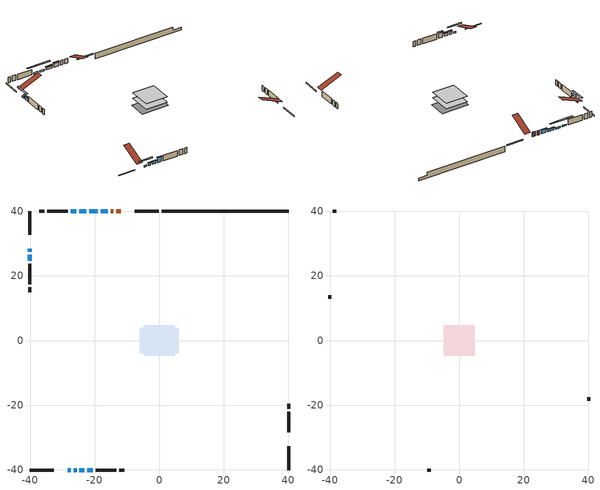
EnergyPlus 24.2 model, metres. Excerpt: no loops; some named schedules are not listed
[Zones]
conditioned space
 floor adiabatic (AdiabaticFloorConstruction): -4.77,-4.77 -4.77,4.77 4.77,4.77 4.77,-4.77 z0.85
 floor foundation (Slab1 construction): -5.97,-3.89 -5.97,3.89 5.97,3.89 5.97,-3.89 z-1.51
 wall outside (RimJoist1 construction): -0.22,40.12 -7.61,40.12 / -40.12,-40.12 -32.73,-40.12 / -40.12,40.12 -40.12,32.73 / 40.12,-40.12 40.12,-32.73 z0.85:1.15
 wall outside (AdiabaticWallConstruction 1): -11.94,40.12 -13.35,40.12 / -14.27,40.12 -15.03,40.12 z0.85:2.88
 wall outside (AdiabaticWallConstruction): -15.96,40.12 -18.15,40.12 / -40.12,26.55 -40.12,24.67 z0.85:2.53; -40.12,28.4 -40.12,27.48 / -28.4,-40.12 -27.48,-40.12 / -22.55,40.12 -24.73,40.12 / -25.66,40.12 -27.49,40.12 z0.85:1.51; -19.07,40.12 -21.62,40.12 z0.85:1.87; -26.56,-40.12 -25.64,-40.12 / -24.71,-40.12 -23.19,-40.12 z0.85:2.02; -22.26,-40.12 -20.58,-40.12 z0.85:3.04
 wall outside (Wall1 construction): -28.42,40.12 -34.74,40.12 / -19.65,-40.12 -13.33,-40.12 / -40.12,23.74 -40.12,17.43 / 40.12,-28.4 40.12,-22.08 z0.85:3.29
 wall outside (Wall2 construction): -35.67,40.12 -37.19,40.12 / -12.41,-40.12 -10.88,-40.12 / -40.12,16.5 -40.12,14.97 / 40.12,-21.15 40.12,-19.62 z0.85:3.29
 wall foundation (FoundationWall1 construction): 0.71,40.12,-1.51 0.71,40.12,0.85 36.18,40.12,0.85 36.18,40.12,-0.52 40.12,40.12,-0.52 40.12,40.12,-1.51
 window (WindowConstruction): -15.96,40.12 -18.15,40.12 z0.85:2.53
 window (WindowConstruction 8): -40.12,28.4 -40.12,27.48 z0.85:1.51
 window (WindowConstruction 9): -28.4,-40.12 -27.48,-40.12 z0.85:1.51
 window (WindowConstruction 1): -19.07,40.12 -21.62,40.12 z0.85:1.86
 window (WindowConstruction 2): -40.12,26.55 -40.12,24.67 z0.85:2.53
 window (WindowConstruction 3): -26.55,-40.12 -25.64,-40.12 z0.85:2.02
 window (WindowConstruction 4): -24.71,-40.12 -23.19,-40.12 z0.85:2.02
 window (WindowConstruction 5): -22.26,-40.12 -20.58,-40.12 z0.85:3.04
 window (WindowConstruction 6): -22.55,40.12 -24.73,40.12 z0.85:1.51
 window (WindowConstruction 7): -25.66,40.12 -27.49,40.12 z0.85:1.51
 door (Door): -11.94,40.12 -13.34,40.12 z0.85:2.88
 door (Door 1): -14.27,40.12 -15.03,40.12 z0.85:2.88
 ceiling adiabatic (AdiabaticFloorConstruction): 4.77,-4.77 4.77,4.77 -4.77,4.77 -4.77,-4.77 z0.85
attic - vented
 floor to conditioned space (Floor1 construction Reversed): -4.76,-4.76 -4.76,4.76 4.76,4.76 4.76,-4.76 z3.29
 wall outside (Wall3 construction): -38.12,40.12 -39.2,40.12 / -9.95,-40.12 -8.88,-40.12 / -40.12,14.04 -40.12,12.97 / 40.12,-18.7 40.12,-17.62 z0.85:3.29
 roof outside (Roof1 construction): -11.01,40.12,3.29 -11.01,30.97,7.1 -8.54,30.97,7.1 -8.54,40.12,3.29; -29.33,-40.12,3.29 -29.33,-30.97,7.1 -31.81,-30.97,7.1 -31.81,-40.12,3.29; -40.12,29.33,3.29 -30.97,29.33,7.1 -30.97,31.81,7.1 -40.12,31.81,3.29; 40.12,-29.33,3.29 30.97,-29.33,7.1 30.97,-31.81,7.1 40.12,-31.81,3.29
shading: -18.44,40.12 -15.66,40.12 -15.66,40.65 -18.44,40.65 z2.83; -40.12,24.74 -40.12,31.14 -40.65,31.14 -40.65,24.74 z4.25; -24.74,-40.12 -31.14,-40.12 -31.14,-40.65 -24.74,-40.65 z4.25; -21.92,40.12 -18.78,40.12 -18.78,40.65 -21.92,40.65 z2.16; -40.12,24.37 -40.12,26.85 -40.65,26.85 -40.65,24.37 z2.83; -25.34,-40.12 -26.85,-40.12 -26.85,-40.65 -25.34,-40.65 z2.32; -22.89,-40.12 -25.01,-40.12 -25.01,-40.65 -22.89,-40.65 z2.32; -20.28,-40.12 -22.56,-40.12 -22.56,-40.65 -20.28,-40.65 z3.33; -27.47,40.12 -19.81,40.12 -19.81,40.65 -27.47,40.65 z4.25; -30.23,40.12 -22.92,40.12 -22.92,40.65 -30.23,40.65 z4.25
[Building]
Building 1: Terrain=Suburbs
[Site:Location]
Mont Joli AP_QC: Latitude {deg}=48.61; Longitude {deg}=-68.21; Time Zone {hr}=-5; Elevation {m}=52; Keep Site Location Information=Yes
[Site:GroundTemperature:Shallow]
-0.843868, -3.04892, -3.2255, -2.1791, 2.02165, 6.20283, 9.82768, 12.1239, 12.319, 10.4514, 6.91898, 2.86606
[Site:WaterMainsTemperature]
Calculation Method=Schedule; Temperature Schedule=mains temperature schedule
[Material] Roughness=Rough; Thermal Absorptance=0.9
Name | Thickness {m} | Conductivity {W/m-K} | Density {kg/m3} | Specific Heat {J/kg-K} | Solar Absorptance | Visible Absorptance
asphalt or fiberglass shingles | 0.00635 | 0.162714 | 1121.4 | 1465.45 | 0.4 | 0.4
ceiling loosefill ins | 0.169333 | 0.0480833 | 16.02 | 1046.75 | 0.7 | 0.7
ceiling stud and cavity | 0.1397 | 0.134015 | 65.682 | 1177.47 | 0.7 | 0.7
concrete 4.0 in. | 0.1016 | 1.803125 | 2242.8 | 837.4 | 0.7 | 0.7
concrete 8.0 in. | 0.2032 | 1.803125 | 2242.8 | 837.4 | 0.7 | 0.7
door material | 0.04445 | 0.0451087 | 512.64 | 1214.23 | 0.7 | 0.7
door material 1 | 0.04445 | 0.20624 | 512.64 | 1214.23 | 0.7 | 0.7
exterior vertical ins | 0.00280161 | 0.029427 | 32.04 | 1214.23 | 0.7 | 0.7
floor covering | 0.0127 | 0.0433444 | 54.468 | 1339.84 | 0.6 | 0.6
floor rigid ins; wall rigid ins | 0.512978 | 0.029427 | 32.04 | 1214.23 | 0.7 | 0.7
floor stud and cavity | 0.1397 | 1.75129 | 37.0049 | 1207.88 | 0.7 | 0.7
furniture material conditioned space 1 | 0.1524 | 0.115458 | 640.8 | 1214.23 | 0.6 | 0.6
gypsum board | 0.0127 | 0.160291 | 801 | 837.4 | 0.6 | 0.6
gypsum board 1 | 0.0127 | 0.160291 | 801 | 837.4 | 0.7 | 0.7
osb sheathing 0.5 in. | 0.0127 | 0.115458 | 512.64 | 1214.23 | 0.7 | 0.7
osb sheathing 0.75 in. | 0.01905 | 0.115458 | 512.64 | 1214.23 | 0.7 | 0.7
osb sheathing 2.0 in. | 0.0508 | 0.115458 | 512.64 | 1214.23 | 0.7 | 0.7
rim joist stud and cavity | 0.0508 | 0.0714852 | 125.044 | 1163.47 | 0.6 | 0.6
wall stud and cavity | 0.1397 | 0.0728542 | 139.0536 | 1170.24 | 0.7 | 0.7
wall stud and cavity 1 | 0.1397 | 0.0741479 | 139.0536 | 1170.24 | 0.7 | 0.7
wall stud and cavity 2 | 0.0889 | 6.1454 | 50.32683 | 1063.81 | 0.6 | 0.6
wall stud and cavity 3 | 0.0889 | 0.380278 | 52.3479 | 1209.89 | 0.7 | 0.7
wall stud and cavity 4 | 0.0889 | 0.391764 | 83.0341 | 1211.67 | 0.7 | 0.7
wood siding | 0.0254 | 0.102417 | 544.68 | 1172.36 | 0.4 | 0.4
wood siding 1 | 0.00254 | 0.102417 | 544.68 | 1172.36 | 0.4 | 0.4
wood siding 2; wood siding 3; wood siding 4 | 0.0254 | 0.102417 | 544.68 | 1172.36 | 0.7 | 0.7
[WindowMaterial:SimpleGlazingSystem]
Name | U-Factor {W/m2-K} | Solar Heat Gain Coefficient
WindowMaterial | 1.75961 | 0.43
WindowMaterial 1 | 1.95834 | 0.39
WindowMaterial 2 | 1.78062 | 0.43
WindowMaterial 3 | 2.0049 | 0.38
WindowMaterial 4 | 1.88907 | 0.41
WindowMaterial 5 | 1.97367 | 0.39
WindowMaterial 6 | 2.03216 | 0.38
WindowMaterial 7 | 2.166157 | 0.34
WindowMaterial 8 | 3.03546 | 0.47
[Construction]
AdiabaticFloorConstruction: floor stud and cavity, floor rigid ins, osb sheathing 0.75 in., floor covering
AdiabaticWallConstruction: wood siding 3, wall rigid ins, wall stud and cavity 3, gypsum board
AdiabaticWallConstruction 1: wood siding 4, wall rigid ins, wall stud and cavity 3, gypsum board
Door: door material
Door 1: door material 1
Floor1 construction Reversed: gypsum board, ceiling stud and cavity, ceiling loosefill ins
FoundationWall1 construction: concrete 8.0 in., gypsum board 1
furniture construction conditioned space 1: furniture material conditioned space 1
PartitionWallConstruction: gypsum board, wall stud and cavity 4, gypsum board
RimJoist1 construction: wood siding 2, osb sheathing 2.0 in., rim joist stud and cavity
Roof1 construction: asphalt or fiberglass shingles
Slab1 construction: concrete 4.0 in.
Wall1 construction: wood siding, osb sheathing 0.5 in., wall stud and cavity, gypsum board
Wall2 construction: wood siding, osb sheathing 0.5 in., wall stud and cavity 1, gypsum board
Wall3 construction: wood siding 1, wall stud and cavity 2
WindowConstruction: WindowMaterial
WindowConstruction 1: WindowMaterial 1
WindowConstruction 2: WindowMaterial 2
WindowConstruction 3: WindowMaterial 3
WindowConstruction 4: WindowMaterial 4
WindowConstruction 5: WindowMaterial 5
WindowConstruction 6: WindowMaterial 6
WindowConstruction 7; WindowConstruction 8: WindowMaterial 7
WindowConstruction 9: WindowMaterial 8
[Zone] Multiplier=1; Part of Total Floor Area=Yes
Name | Volume {m3}
attic - vented | 55.4356
conditioned space | 464
[Space]
Name | Zone | Volume {m3}
attic - vented 1 | attic - vented | 55.4356
conditioned space 1 | conditioned space | 464
[ZoneInfiltration:EffectiveLeakageArea]
infil attic - vented 1: Zone or Space=attic - vented 1; Schedule=Always On Discrete; Effective Air Leakage Area {cm2}=3157.22; Stack Coefficient=0.00043478; Wind Coefficient=1.40882e-05
[ZoneMixing]
whole house fan mix: Zone or Space=attic - vented; Schedule=Always On Continuous; Design Flow Rate Calculation Method=Flow/Zone; Design Flow Rate {m3/s}=0; Source Zone or Space=conditioned space
[SurfaceProperty:ExposedFoundationPerimeter]
Slab1: Exposed Perimeter Calculation Method=TotalExposedPerimeter; Total Exposed Perimeter {m}=39.412
[InternalMass] Zone or ZoneList=conditioned space; Space or SpaceList=conditioned space 1
Name | Construction | Surface Area {m2}
furniture mass conditioned space 1 | furniture construction conditioned space 1 | 73.4399
partition wall mass | PartitionWallConstruction | 183.6
[Lights]
interior lighting: Zone or ZoneList or Space or SpaceList=conditioned space 1; Schedule=interior lighting schedule; Design Level Calculation Method=LightingLevel; Lighting Level {W}=343.2; Return Air Fraction=0; Fraction Radiant=0.6; Fraction Visible=0.2; Fraction Replaceable=1
[People]
occupants: Zone or ZoneList or Space or SpaceList=conditioned space 1; Number of People Schedule=occupants schedule; Number of People Calculation Method=People; Number of People=3; Fraction Radiant=0.314171; Sensible Heat Fraction=0.56303; Activity Level Schedule=occupants activity schedule; Carbon Dioxide Generation Rate {m3/s-W}=0; Enable ASHRAE 55 Comfort Warnings=No; Mean Radiant Temperature Calculation Type=EnclosureAveraged
[ElectricEquipment] Zone or ZoneList or Space or SpaceList=conditioned space 1; Design Level Calculation Method=EquipmentLevel
Name | Schedule | Design Level {W} | Fraction Latent | Fraction Radiant | Fraction Lost
clothes dryer | clothes dryer schedule | 140.772 | 0.015 | 0.081 | 0.85
clothes washer | clothes washer schedule | 32.1985 | 0.03 | 0.162 | 0.7
cooking range | cooking range schedule | 215.147 | 0.08 | 0.432 | 0.2
dishwasher | dishwasher schedule | 66.8632 | 0.3 | 0.18 | 0.4
fridge | fridge schedule | 72.9452 | 0 | 0.6 | 0
mech vent house fan | mech vent house fan schedule | 0.95 | 0 | 0 | 1
mech vent house fan cfis | mech vent house fan cfis schedule | 0 | 0 | 0 | 0
misc plug loads | misc plug loads schedule | 494.7 | 0.045 | 0.513 | 0.1
whole house fan | Always On Discrete | 0 | 0 | 0 | 1
[OtherEquipment] Zone or ZoneList or Space or SpaceList=conditioned space 1; Design Level Calculation Method=EquipmentLevel
Name | Fuel Type | Schedule | Design Level {W} | Fraction Latent | Fraction Radiant | Fraction Lost
clothes dryer 1 | Electricity | clothes dryer schedule | 0 | 0.015 | 0.081 | 0.85
cooking range 1 | Electricity | cooking range schedule | 0 | 0.08 | 0.432 | 0.2
general water use latent | None | general water use schedule | 62.594 | 1 | 0 | 0
general water use sensible | None | general water use schedule | -61.6891 | 0 | 0.6 | 0
mech vent house fan latent load | None | Always On Discrete | 0 | 1 | 0 | 0
mech vent house fan sensible load | None | Always On Discrete | 0 | 0 | 0 | 0
water heater energy adjustment1 | Electricity | Always On Discrete | 0.01 | 0 | 0 | 1
[ZoneInfiltration:DesignFlowRate] Zone or ZoneList or Space or SpaceList=conditioned space 1; Schedule=Always On Discrete; Design Flow Rate Calculation Method=Flow/Zone; Design Flow Rate {m3/s}=0
infil flow; natural vent flow; whole house fan flow
[ZoneControl:Thermostat]
conditioned space Thermostat: Zone or ZoneList=conditioned space; Control Type Schedule=conditioned space Thermostat Schedule; Control 1=conditioned space temperature setpoint; Temperature Difference Between Cutout And Setpoint {deltaC}=0
[ZoneHVAC:Baseboard:Convective:Electric]
electric baseboard: Availability Schedule=Always On Discrete; Heating Design Capacity {W}=11847.4; Efficiency=1
[AirLoopHVAC:UnitarySystem]
unit heater unitary system: Control Type=Load; Controlling Zone or Thermostat Location=conditioned space; Dehumidification Control Type=None; Availability Schedule=Always On Discrete; Supply Fan=unit heater supply fan; Fan Placement=BlowThrough; Supply Air Fan Operating Mode Schedule=unit heater auto fan schedule; Heating Coil=unit heater htg coil; DX Heating Coil Sizing Ratio=1; Use DOAS DX Cooling Coil=No; Minimum Supply Air Temperature {C}=2; Latent Load Control=SensibleOnlyLoadControl; Cooling Supply Air Flow Rate Method=None; Heating Supply Air Flow Rate Method=SupplyAirFlowRate; Heating Supply Air Flow Rate {m3/s}=0.00141584; No Load Supply Air Flow Rate Method=SupplyAirFlowRate; No Load Supply Air Flow Rate {m3/s}=0; No Load Supply Air Flow Rate Control Set To Low Speed=Yes; Maximum Supply Air Temperature {C}=48.8889; Maximum Outdoor Dry-Bulb Temperature for Supplemental Heater Operation {C}=21; Ancillary On-Cycle Electric Power {W}=0; Ancillary Off-Cycle Electric Power {W}=0
[Fan:SystemModel]
unit heater supply fan: Availability Schedule=Always On Discrete; Design Maximum Air Flow Rate {m3/s}=0.00141584; Speed Control Method=Discrete; Electric Power Minimum Flow Rate Fraction=0.2; Design Pressure Rise {Pa}=500; Motor Efficiency=1; Motor In Air Stream Fraction=1; Design Electric Power Consumption {W}=Autosize; Design Power Sizing Method=PowerPerFlow; Electric Power Per Unit Flow Rate {W/(m3/s)}=28251.7; Electric Power Per Unit Flow Rate Per Unit Pressure {W/((m3/s)-Pa)}=1.66667; Fan Total Efficiency=0.7; Motor Loss Radiative Fraction=0; Number of Speeds=1; Speed Flow Fraction 1=1; Speed Electric Power Fraction 1=1
[Coil:Heating:Fuel]
unit heater htg coil: Availability Schedule=Always On Discrete; Fuel Type=OtherFuel1; Burner Efficiency=0.3; Nominal Capacity {W}=0.293071; On Cycle Parasitic Electric Load {W}=0; Off Cycle Parasitic Fuel Load {W}=0
[Zone equipment]
conditioned space: electric baseboard, unit heater unitary system
[Foundation:Kiva]
Foundation Kiva 1: Initial Indoor Air Temperature {C}=18; Wall Height Above Grade {m}=0.849996; Wall Depth Below Slab {m}=0.2032; Custom Block Material Name 1=exterior vertical ins; Custom Block Depth 1 {m}=2.36001; Custom Block X Position 1 {m}=0.2159; Custom Block Z Position 1 {m}=0
[Foundation:Kiva:Settings]
Soil Conductivity {W/m-K}=0.849921; Soil Density {kg/m3}=1842.3; Soil Specific Heat {J/kg-K}=418.7; Ground Solar Absorptivity=0.9; Ground Thermal Absorptivity=0.9; Ground Surface Roughness {m}=0.03; Far-Field Width {m}=40; Deep-Ground Boundary Condition=ZeroFlux; Deep-Ground Depth {m}=40; Minimum Cell Dimension {m}=0.2; Maximum Cell Growth Coefficient=3; Simulation Timestep=Timestep
[Exterior:Lights]
exterior lighting: Schedule=exterior lighting schedule; Design Level {W}=75.6
[EnergyManagementSystem:GlobalVariable]
infil_program_Qfan
infil_program_Qinf
natural_vent_program_Qnv
natural_vent_program_Qwhf
[EnergyManagementSystem:Sensor]
Name | Output:Variable or Output:Meter Index Key | Output:Variable or Output:Meter
airflow_gain | infil flow | Infiltration Sensible Heat Gain Energy
airflow_gain_1 | natural vent flow | Infiltration Sensible Heat Gain Energy
airflow_gain_2 | whole house fan flow | Infiltration Sensible Heat Gain Energy
airflow_loss | infil flow | Infiltration Sensible Heat Loss Energy
airflow_loss_1 | natural vent flow | Infiltration Sensible Heat Loss Energy
airflow_loss_2 | whole house fan flow | Infiltration Sensible Heat Loss Energy
clg_load_cond |  | Cooling:EnergyTransfer:Zone:CONDITIONED SPACE
clg_sp_s; clg_sp_s_1 | cooling setpoint | Schedule Value
clothes_dryer_exhaust_0_sch_s | clothes dryer exhaust 0 schedule | Schedule Value
conditioned_space_clg_unmet_s | conditioned space | Zone Cooling Setpoint Not Met Time
conditioned_space_htg_unmet_s | conditioned space | Zone Heating Setpoint Not Met Time
cool_season | cooling season schedule | Schedule Value
fridge_tin_s | conditioned space | Zone Mean Air Temperature
htg_load_cond |  | Heating:EnergyTransfer:Zone:CONDITIONED SPACE
htg_sp_s; htg_sp_s_1 | heating setpoint | Schedule Value
ig_ee_conv | clothes dryer | Electric Equipment Convective Heating Energy
ig_ee_conv_2 | cooking range | Electric Equipment Convective Heating Energy
ig_ee_conv_4 | fridge | Electric Equipment Convective Heating Energy
ig_ee_conv_5 | misc plug loads | Electric Equipment Convective Heating Energy
ig_ee_conv_6 | whole house fan | Electric Equipment Convective Heating Energy
ig_ee_rad | clothes dryer | Electric Equipment Radiant Heating Energy
ig_ee_rad_2 | cooking range | Electric Equipment Radiant Heating Energy
ig_ee_rad_4 | fridge | Electric Equipment Radiant Heating Energy
ig_ee_rad_5 | misc plug loads | Electric Equipment Radiant Heating Energy
ig_ee_rad_6 | whole house fan | Electric Equipment Radiant Heating Energy
ig_lgt_conv | interior lighting | Lights Convective Heating Energy
ig_lgt_rad | interior lighting | Lights Radiant Heating Energy
ig_lgt_vis | interior lighting | Lights Visible Radiation Heating Energy
ig_oe_conv | clothes dryer 1 | Other Equipment Convective Heating Energy
ig_oe_conv_1 | cooking range 1 | Other Equipment Convective Heating Energy
ig_oe_conv_2 | general water use latent | Other Equipment Convective Heating Energy
ig_oe_conv_3 | general water use sensible | Other Equipment Convective Heating Energy
ig_oe_conv_4 | water heater energy adjustment1 | Other Equipment Convective Heating Energy
ig_oe_rad | clothes dryer 1 | Other Equipment Radiant Heating Energy
ig_oe_rad_1 | cooking range 1 | Other Equipment Radiant Heating Energy
ig_oe_rad_2 | general water use latent | Other Equipment Radiant Heating Energy
ig_oe_rad_3 | general water use sensible | Other Equipment Radiant Heating Energy
ig_oe_rad_4 | water heater energy adjustment1 | Other Equipment Radiant Heating Energy
ig_ppl_conv | occupants | People Convective Heating Energy
ig_ppl_rad | occupants | People Radiant Heating Energy
im_conv | furniture mass conditioned space 1 | Surface Inside Face Convection Heat Gain Energy
im_conv_1 | partition wall mass | Surface Inside Face Convection Heat Gain Energy
im_ig | furniture mass conditioned space 1 | Surface Inside Face Internal Gains Radiation Heat Gain Energy
im_ig_1 | partition wall mass | Surface Inside Face Internal Gains Radiation Heat Gain Energy
im_lgt | furniture mass conditioned space 1 | Surface Inside Face Lights Radiation Heat Gain Energy
im_lgt_1 | partition wall mass | Surface Inside Face Lights Radiation Heat Gain Energy
im_sol | furniture mass conditioned space 1 | Surface Inside Face Solar Radiation Heat Gain Energy
im_sol_1 | partition wall mass | Surface Inside Face Solar Radiation Heat Gain Energy
im_surf | furniture mass conditioned space 1 | Surface Inside Face Net Surface Thermal Radiation Heat Gain Energy
im_surf_1 | partition wall mass | Surface Inside Face Net Surface Thermal Radiation Heat Gain Energy
mv_conv | mech vent house fan | Electric Equipment Convective Heating Energy
mv_conv_1 | mech vent house fan cfis | Electric Equipment Convective Heating Energy
mv_conv_2 | mech vent house fan latent load | Other Equipment Convective Heating Energy
mv_conv_3 | mech vent house fan sensible load | Other Equipment Convective Heating Energy
mv_rad | mech vent house fan | Electric Equipment Radiant Heating Energy
mv_rad_1 | mech vent house fan cfis | Electric Equipment Radiant Heating Energy
mv_rad_2 | mech vent house fan latent load | Other Equipment Radiant Heating Energy
mv_rad_3 | mech vent house fan sensible load | Other Equipment Radiant Heating Energy
natural_vent_s | natural vent schedule | Schedule Value
out_pb_s |  | Site Outdoor Air Barometric Pressure
out_wt_s |  | Site Outdoor Air Humidity Ratio
site_vw_s |  | Site Wind Speed
ss_back_out | Window1 | Surface Window Shortwave from Zone Back Out Window Heat Transfer Rate
ss_back_out_1 | Window11 | Surface Window Shortwave from Zone Back Out Window Heat Transfer Rate
ss_back_out_2 | Window12 | Surface Window Shortwave from Zone Back Out Window Heat Transfer Rate
ss_back_out_3 | Window2 | Surface Window Shortwave from Zone Back Out Window Heat Transfer Rate
ss_back_out_4 | Window4 | Surface Window Shortwave from Zone Back Out Window Heat Transfer Rate
ss_back_out_5 | Window5 | Surface Window Shortwave from Zone Back Out Window Heat Transfer Rate
ss_back_out_6 | Window6 | Surface Window Shortwave from Zone Back Out Window Heat Transfer Rate
ss_back_out_7 | Window7 | Surface Window Shortwave from Zone Back Out Window Heat Transfer Rate
ss_back_out_8 | Window8 | Surface Window Shortwave from Zone Back Out Window Heat Transfer Rate
ss_back_out_9 | Window9 | Surface Window Shortwave from Zone Back Out Window Heat Transfer Rate
ss_conv | Door1 | Surface Inside Face Convection Heat Gain Energy
ss_conv_1 | Door2 | Surface Inside Face Convection Heat Gain Energy
ss_conv_10 | Window8 | Surface Inside Face Convection Heat Gain Energy
ss_conv_11 | Window9 | Surface Inside Face Convection Heat Gain Energy
ss_conv_2 | Window1 | Surface Inside Face Convection Heat Gain Energy
ss_conv_3 | Window11 | Surface Inside Face Convection Heat Gain Energy
ss_conv_4 | Window12 | Surface Inside Face Convection Heat Gain Energy
ss_conv_5 | Window2 | Surface Inside Face Convection Heat Gain Energy
ss_conv_6 | Window4 | Surface Inside Face Convection Heat Gain Energy
ss_conv_7 | Window5 | Surface Inside Face Convection Heat Gain Energy
ss_conv_8 | Window6 | Surface Inside Face Convection Heat Gain Energy
ss_conv_9 | Window7 | Surface Inside Face Convection Heat Gain Energy
ss_ig | Door1 | Surface Inside Face Internal Gains Radiation Heat Gain Energy
ss_ig_1 | Door2 | Surface Inside Face Internal Gains Radiation Heat Gain Energy
ss_ig_10 | Window8 | Surface Inside Face Internal Gains Radiation Heat Gain Energy
ss_ig_11 | Window9 | Surface Inside Face Internal Gains Radiation Heat Gain Energy
ss_ig_2 | Window1 | Surface Inside Face Internal Gains Radiation Heat Gain Energy
ss_ig_3 | Window11 | Surface Inside Face Internal Gains Radiation Heat Gain Energy
ss_ig_4 | Window12 | Surface Inside Face Internal Gains Radiation Heat Gain Energy
ss_ig_5 | Window2 | Surface Inside Face Internal Gains Radiation Heat Gain Energy
ss_ig_6 | Window4 | Surface Inside Face Internal Gains Radiation Heat Gain Energy
ss_ig_7 | Window5 | Surface Inside Face Internal Gains Radiation Heat Gain Energy
ss_ig_8 | Window6 | Surface Inside Face Internal Gains Radiation Heat Gain Energy
ss_ig_9 | Window7 | Surface Inside Face Internal Gains Radiation Heat Gain Energy
ss_lgt | Door1 | Surface Inside Face Lights Radiation Heat Gain Energy
ss_lgt_1 | Door2 | Surface Inside Face Lights Radiation Heat Gain Energy
ss_sol | Door1 | Surface Inside Face Solar Radiation Heat Gain Energy
ss_sol_1 | Door2 | Surface Inside Face Solar Radiation Heat Gain Energy
ss_surf | Door1 | Surface Inside Face Net Surface Thermal Radiation Heat Gain Energy
ss_surf_1 | Door2 | Surface Inside Face Net Surface Thermal Radiation Heat Gain Energy
ss_surf_10 | Window8 | Surface Inside Face Net Surface Thermal Radiation Heat Gain Energy
ss_surf_11 | Window9 | Surface Inside Face Net Surface Thermal Radiation Heat Gain Energy
ss_surf_2 | Window1 | Surface Inside Face Net Surface Thermal Radiation Heat Gain Energy
ss_surf_3 | Window11 | Surface Inside Face Net Surface Thermal Radiation Heat Gain Energy
ss_surf_4 | Window12 | Surface Inside Face Net Surface Thermal Radiation Heat Gain Energy
ss_surf_5 | Window2 | Surface Inside Face Net Surface Thermal Radiation Heat Gain Energy
ss_surf_6 | Window4 | Surface Inside Face Net Surface Thermal Radiation Heat Gain Energy
ss_surf_7 | Window5 | Surface Inside Face Net Surface Thermal Radiation Heat Gain Energy
ss_surf_8 | Window6 | Surface Inside Face Net Surface Thermal Radiation Heat Gain Energy
ss_surf_9 | Window7 | Surface Inside Face Net Surface Thermal Radiation Heat Gain Energy
ss_trans_in | Window1 | Surface Window Transmitted Solar Radiation Rate
ss_trans_in_1 | Window11 | Surface Window Transmitted Solar Radiation Rate
ss_trans_in_2 | Window12 | Surface Window Transmitted Solar Radiation Rate
ss_trans_in_3 | Window2 | Surface Window Transmitted Solar Radiation Rate
ss_trans_in_4 | Window4 | Surface Window Transmitted Solar Radiation Rate
ss_trans_in_5 | Window5 | Surface Window Transmitted Solar Radiation Rate
ss_trans_in_6 | Window6 | Surface Window Transmitted Solar Radiation Rate
ss_trans_in_7 | Window7 | Surface Window Transmitted Solar Radiation Rate
ss_trans_in_8 | Window8 | Surface Window Transmitted Solar Radiation Rate
ss_trans_in_9 | Window9 | Surface Window Transmitted Solar Radiation Rate
ss_trans_out | Window1 | Surface Inside Face Initial Transmitted Diffuse Transmitted Out Window Solar Radiation Rate
ss_trans_out_1 | Window11 | Surface Inside Face Initial Transmitted Diffuse Transmitted Out Window Solar Radiation Rate
ss_trans_out_2 | Window12 | Surface Inside Face Initial Transmitted Diffuse Transmitted Out Window Solar Radiation Rate
ss_trans_out_3 | Window2 | Surface Inside Face Initial Transmitted Diffuse Transmitted Out Window Solar Radiation Rate
ss_trans_out_4 | Window4 | Surface Inside Face Initial Transmitted Diffuse Transmitted Out Window Solar Radiation Rate
ss_trans_out_5 | Window5 | Surface Inside Face Initial Transmitted Diffuse Transmitted Out Window Solar Radiation Rate
ss_trans_out_6 | Window6 | Surface Inside Face Initial Transmitted Diffuse Transmitted Out Window Solar Radiation Rate
ss_trans_out_7 | Window7 | Surface Inside Face Initial Transmitted Diffuse Transmitted Out Window Solar Radiation Rate
ss_trans_out_8 | Window8 | Surface Inside Face Initial Transmitted Diffuse Transmitted Out Window Solar Radiation Rate
ss_trans_out_9 | Window9 | Surface Inside Face Initial Transmitted Diffuse Transmitted Out Window Solar Radiation Rate
s_conv | Floor1 | Surface Inside Face Convection Heat Gain Energy
s_conv_1 | FoundationWall1 | Surface Inside Face Convection Heat Gain Energy
